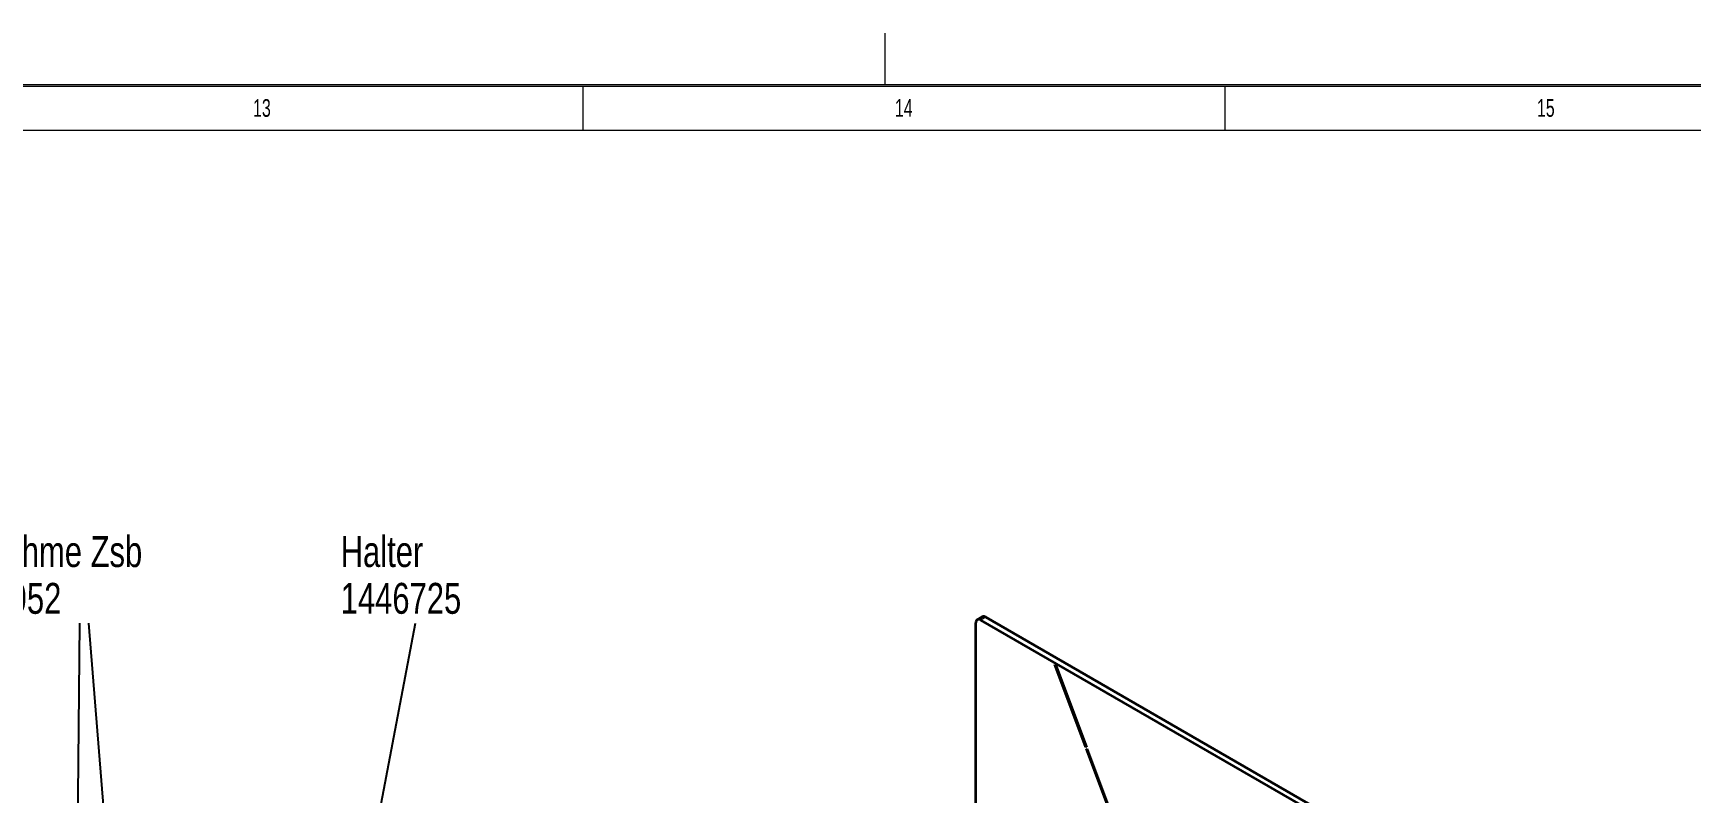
# Paper-space layout 'Blatt1' of a CAD drawing. Header units: millimetres. Extents: x 0 to 1189, y 0 to 841.
# Drawn here: x 902.4 to 1090.3, y 754.9 to 841 of the extents above; entities that cross this region are included whole.
import ezdxf

# ---------------------------------------------------------------- set-up
doc = ezdxf.new("R2010")
doc.units = ezdxf.units.MM
doc.layers.add('1', color=7, linetype='Continuous')
doc.layers.add('BESCHRIFTUNG', color=5, linetype='Continuous')
doc.styles.add('SLDTEXTSTYLE0', font='TXT', dxfattribs={"width": 0.675})
doc.styles.add('SLDTEXTSTYLE2', font='TXT', dxfattribs={"width": 0.75})
doc.dimstyles.new('SLDDIMSTYLE0', dxfattribs={"dimtxt": 0.18, "dimasz": 0.7, "dimexe": 0, "dimexo": 0.0625, "dimgap": 0, "dimtad": 0, "dimtih": 1, "dimtoh": 1, "dimdec": 0, "dimrnd": 1e-09, "dimzin": 0, "dimdsep": 46, "dimtxsty": 'Standard', "dimblk1": 'DOT', "dimblk2": 'DOT', "dimsah": 1, "dimcen": 0.09, "dimadec": 0, "dimazin": 0, "dimtfac": 0.7, "dimtdec": 0, "dimtofl": 0, "dimtmove": 0, "dimatfit": 3, "dimldrblk": 'DOT', "dimfxl": 1, "dimfrac": 2, "dimtolj": 1, "dimtzin": 0, "dimarcsym": 0})

# ---------------------------------------------------------------- blocks, each defined once
blk = doc.blocks.new('SW_NOTE_0_6')
at = {"layer": 'BESCHRIFTUNG', "color": 0, "char_height": 3.5, "attachment_point": 1, "style": 'SLDTEXTSTYLE2'}
for s, insert in [('Aufnahme Zsb', (-15.76, 9.88)), ('1449952', (-15.76, 4.58))]:
    blk.add_mtext(s, dxfattribs=dict(at, insert=insert))
blk = doc.blocks.new('_Dot')
at = {"color": 0, "linetype": 'ByBlock', "lineweight": -2}
blk.add_line((-0.5, 0), (-1, 0), dxfattribs=at)
at = {"color": 0, "linetype": 'ByBlock', "const_width": 0.5}
blk.add_lwpolyline([(-0.25, 0, 1), (0.25, 0, 1)], format="xyb", close=True, dxfattribs=at)
blk = doc.blocks.new('SW_NOTE_0_7')
at = {"layer": 'BESCHRIFTUNG', "color": 0, "char_height": 3.5, "attachment_point": 1, "style": 'SLDTEXTSTYLE2'}
for s, insert in [('Halter', (-8.49, 9.88)), ('1446725', (-8.49, 4.58))]:
    blk.add_mtext(s, dxfattribs=dict(at, insert=insert))

psp = doc.layouts.new('Blatt1')

# ---------------------------------------------------------------- linework, layer by layer
at = {"color": 7, "linetype": 'Continuous', "lineweight": 35}
for p, q in [((1009.276, 730.493), (1009.276, 774.171)), ((1010.008, 774.864), (1009.442, 774.537)), ((1047.107, 752.985), (1009.842, 774.497)), ((1047.672, 753.312), (1010.408, 774.824)), ((1018.253, 769.447), (1018.302, 769.45)), ((1021.759, 760.089), (1018.253, 769.447)), ((1018.302, 769.45), (1021.808, 760.092)), ((1021.759, 760.089), (1021.8, 760.113)), ((1021.808, 760.092), (1021.759, 760.089)), ((1021.827, 759.906), (1021.877, 759.909)), ((1025.333, 750.548), (1021.827, 759.906)), ((1021.877, 759.909), (1025.383, 750.551))]:
    psp.add_line(p, q, dxfattribs=at)
at = {"color": 8, "linetype": 'Continuous', "lineweight": 18}
psp.add_line((1010.408, 774.824), (1009.842, 774.497), dxfattribs=at)
at = {"color": 7, "linetype": 'Continuous', "lineweight": 35}
for centre, radius, start, end in [((1009.621, 774.227), 0.349, 50.79671, 189.21404), ((1010.173, 774.497), 0.402, 54.38242, 114.30712)]:
    psp.add_arc(centre, radius, start, end, dxfattribs=at)
at = {"layer": '1', "color": 7, "lineweight": 18}
for p, q in [((999, 835.2), (999, 841)), ((6, 835), (1183, 835)), ((964.75, 835), (964.75, 830)), ((1037.5, 835), (1037.5, 830)), ((11, 830), (1178, 830))]:
    psp.add_line(p, q, dxfattribs=at)
at = {"layer": '1', "lineweight": 18}
psp.add_line((5.8, 835.2), (1183.2, 835.2), dxfattribs=at)

# ---------------------------------------------------------------- block references
at = {"layer": 'BESCHRIFTUNG'}
for name, p in [('SW_NOTE_0_6', (907.742, 774.127)), ('SW_NOTE_0_7', (945.788, 774.127))]:
    psp.add_blockref(name, p, dxfattribs=at)

# ---------------------------------------------------------------- texts
at = {"layer": '1', "char_height": 2, "attachment_point": 2, "style": 'SLDTEXTSTYLE0'}
for s, insert in [('13', (928.376, 833.523)), ('14', (1001.116, 833.523)), ('15', (1073.882, 833.523))]:
    psp.add_mtext(s, dxfattribs=dict(at, insert=insert))

# ---------------------------------------------------------------- leaders
at = {"layer": 'BESCHRIFTUNG'}
for points in [[(906.442, 645.034), (907.742, 774.127)], [(920.093, 634.727), (908.742, 774.127)], [(923.106, 655.311), (945.788, 774.127)]]:
    psp.add_leader(points, dimstyle='SLDDIMSTYLE0', dxfattribs=at)

doc.saveas('drawing.dxf')
